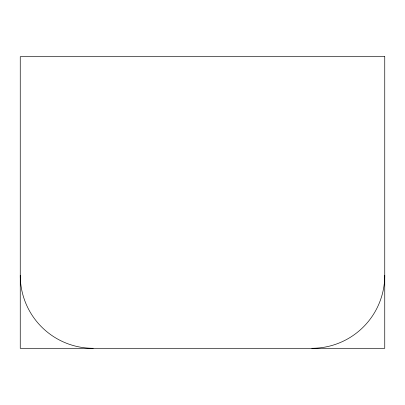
<?xml version="1.0" encoding="UTF-8"?>
<svg xmlns="http://www.w3.org/2000/svg" width="405" height="405" viewBox="0 0 405 405"><rect width="100%" height="100%" fill="white"/><g stroke="black" fill="none" stroke-linecap="round" stroke-linejoin="round"><path stroke-width="0.61" d="M93.15 348.3A72.9 72.9 0 0 1 20.25 275.4M384.75 275.4A72.9 72.9 0 0 1 311.85 348.3M384.75 56.7L20.25 56.7L20.25 348.3L384.75 348.3L384.75 56.7"/></g></svg>
